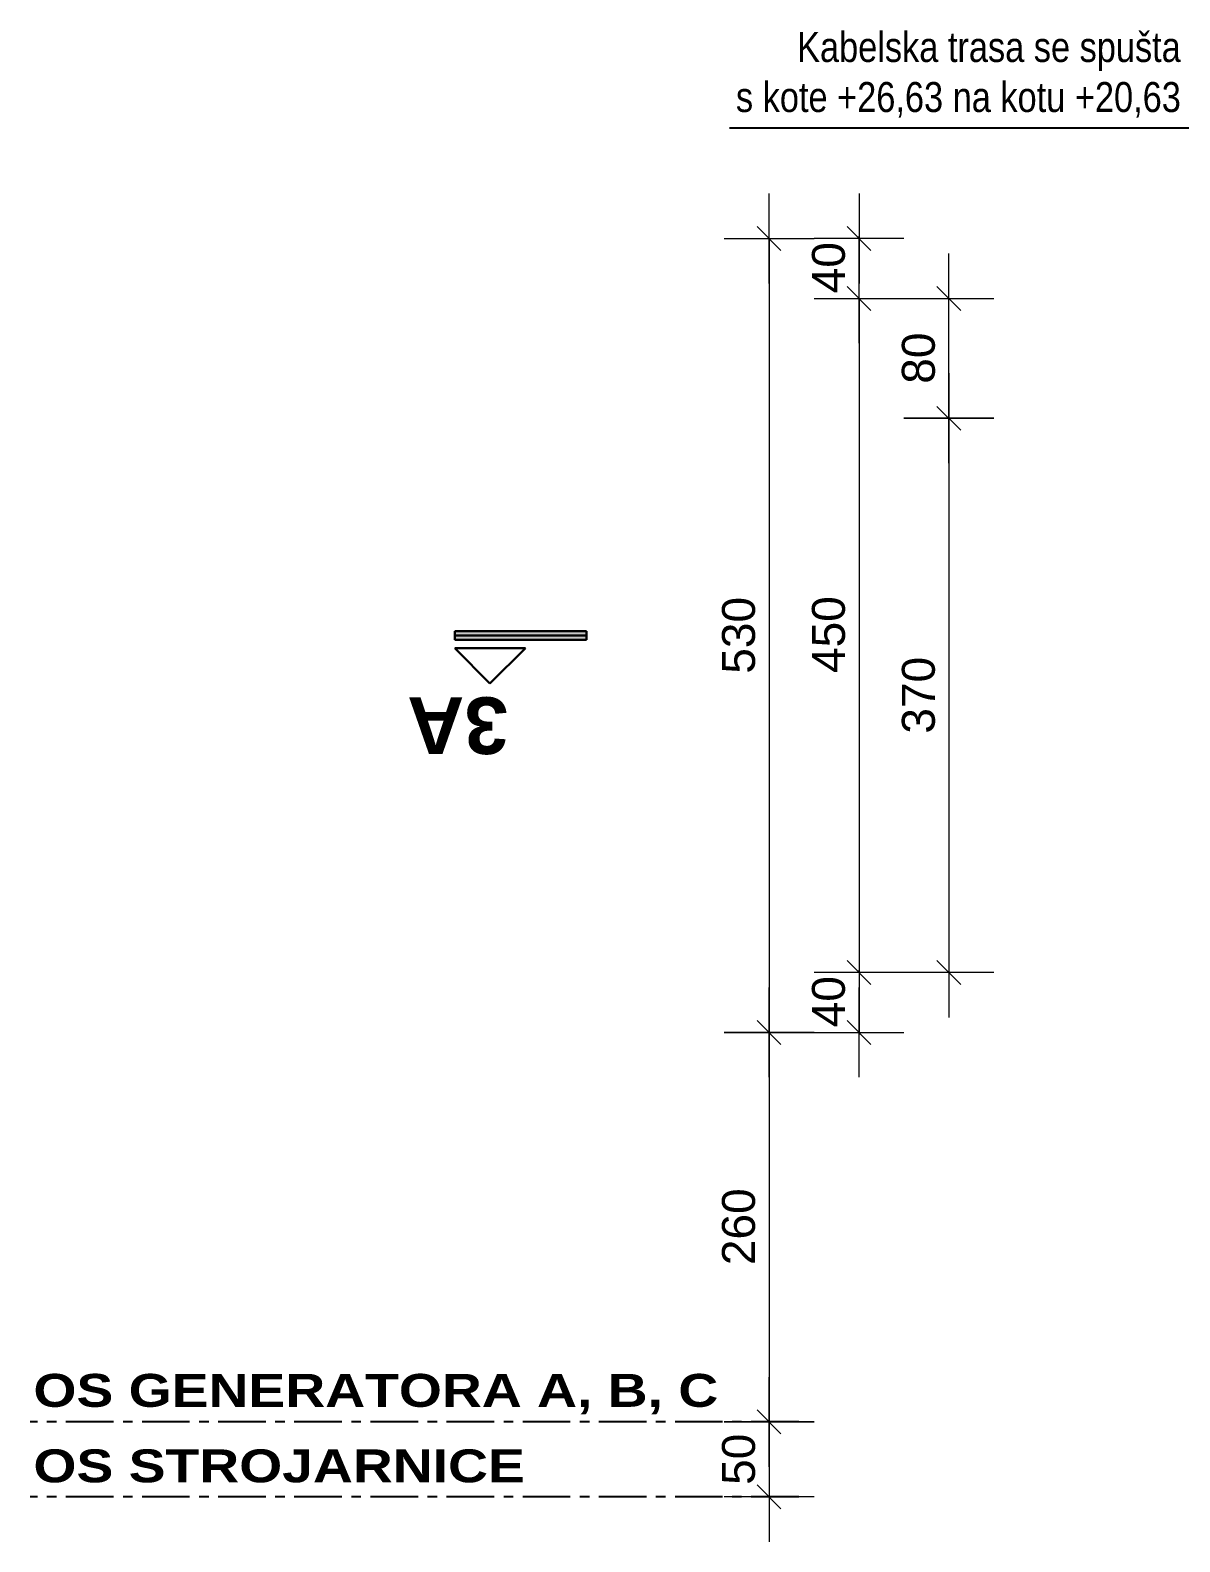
# Model space of a CAD drawing. Header units: millimetres. Extents: x 47998 to 491357, y 29487 to 305355.
# Drawn here: x 47998 to 48765, y 29790 to 30799 of the extents above; entities that cross this region are included whole.
import ezdxf

# ---------------------------------------------------------------- set-up
doc = ezdxf.new("R2010")
doc.units = ezdxf.units.MM
doc.linetypes.add('GP kota 28.53_PBS_arhitektura$0$CENTER', pattern=[50.8, 31.75, -6.35, 6.35, -6.35])
doc.styles.add('GP kota 28.53_PBS_arhitektura$0$KOTE', font='arial.ttf')
doc.styles.add('GP kota 28.53_PBS_arhitektura$0$NASLOV', font='arialbd.ttf', dxfattribs={"width": 1.2})
doc.styles.add('GP kota 28.53_PBS_arhitektura$0$PRESJEK', font='arialbd.ttf', dxfattribs={"width": 0.7, "height": 75})
doc.styles.add('MtXpl_Arial_Narrow', font='ARIALN.TTF')

msp = doc.modelspace()

# ---------------------------------------------------------------- hatches: boundary and pattern name
at = {"linetype": 'Continuous', "lineweight": 30}
for points in [[(48281.8, 30397.9), (48281.8, 30395), (48369.5, 30395), (48369.5, 30397.9)], [(48369.5, 30392), (48369.5, 30395), (48281.8, 30395), (48281.8, 30392)]]:
    msp.add_hatch(color=5, dxfattribs=at).paths.add_polyline_path(points)

# ---------------------------------------------------------------- linework, layer by layer
at = {"color": 1, "linetype": 'Continuous', "lineweight": -3}
msp.add_line((48775.7, 30733.6, 0.4), (48465, 30733.6, 0.4), dxfattribs=at)
at = {"color": 2, "linetype": 'Continuous', "lineweight": 20}
for p, q in [((48491.4, 30630), (48491.4, 30690)), ((48551.4, 30690), (48551.4, 30630)), ((48499.3, 30652), (48483.4, 30667.9)), ((48543.4, 30667.9), (48559.3, 30652)), ((48461.4, 30660), (48521.4, 30660)), ((48491.4, 30659.2), (48491.4, 30130.7)), ((48581.4, 30660), (48521.4, 30660)), ((48551.4, 30660.7), (48551.4, 30661.5)), ((48551.4, 30620), (48551.4, 30660)), ((48551.4, 30590), (48551.4, 30650)), ((48551.4, 30590), (48551.4, 30650)), ((48611.4, 30590), (48611.4, 30650)), ((48559.3, 30612), (48543.4, 30627.9)), ((48559.3, 30612), (48543.4, 30627.9)), ((48619.3, 30612), (48603.4, 30627.9)), ((48521.4, 30620), (48581.4, 30620)), ((48521.4, 30620), (48581.4, 30620)), ((48551.4, 30619.2), (48551.4, 30618.5)), ((48551.4, 30619.2), (48551.4, 30170.7)), ((48581.4, 30620), (48641.4, 30620)), ((48611.4, 30540.7), (48611.4, 30619.2)), ((48611.4, 30510), (48611.4, 30570)), ((48611.4, 30570), (48611.4, 30510)), ((48619.3, 30532), (48603.4, 30547.9)), ((48603.4, 30547.9), (48619.3, 30532)), ((48581.4, 30540), (48641.4, 30540)), ((48641.4, 30540), (48581.4, 30540)), ((48611.4, 30539.2), (48611.4, 30170.7)), ((48551.4, 30200), (48551.4, 30140)), ((48551.4, 30200), (48551.4, 30140)), ((48611.4, 30200), (48611.4, 30140)), ((48543.4, 30177.9), (48559.3, 30162)), ((48543.4, 30177.9), (48559.3, 30162)), ((48551.4, 30170.7), (48551.4, 30171.5)), ((48603.4, 30177.9), (48619.3, 30162)), ((48581.4, 30170), (48521.4, 30170)), ((48581.4, 30170), (48521.4, 30170)), ((48551.4, 30170), (48551.4, 30130)), ((48641.4, 30170), (48581.4, 30170)), ((48491.4, 30160), (48491.4, 30100)), ((48491.4, 30100), (48491.4, 30160)), ((48551.4, 30100), (48551.4, 30160)), ((48483.4, 30137.9), (48499.3, 30122)), ((48499.3, 30122), (48483.4, 30137.9)), ((48559.3, 30122), (48543.4, 30137.9)), ((48521.4, 30130), (48461.4, 30130)), ((48461.4, 30130), (48521.4, 30130)), ((48491.4, 30129.2), (48491.4, 29870.7)), ((48521.4, 30130), (48581.4, 30130)), ((48551.4, 30129.2), (48551.4, 30128.5)), ((48491.4, 29839.9), (48491.4, 29899.9)), ((48491.4, 29899.9), (48491.4, 29839.9)), ((48461.4, 29869.9), (48521.4, 29869.9)), ((48521.4, 29869.9), (48461.4, 29869.9)), ((48499.3, 29862), (48483.4, 29877.9)), ((48483.4, 29877.9), (48499.3, 29862)), ((48491.4, 29869.2), (48491.4, 29820.7)), ((48491.4, 29849.9), (48491.4, 29789.9)), ((48483.4, 29827.9), (48499.3, 29812)), ((48521.4, 29819.9), (48461.4, 29819.9))]:
    msp.add_line(p, q, dxfattribs=at)
at = {"color": 5, "linetype": 'Continuous', "lineweight": 30}
for p, q in [((48281.8, 30392), (48281.8, 30397.9)), ((48369.5, 30397.9), (48281.8, 30397.9)), ((48369.5, 30395), (48281.8, 30395)), ((48369.5, 30392), (48369.5, 30397.9)), ((48305.2, 30362.9), (48281.7, 30386.4)), ((48328.8, 30386.4), (48281.7, 30386.4)), ((48369.5, 30392), (48281.8, 30392)), ((48305.2, 30362.9), (48328.8, 30386.4))]:
    msp.add_line(p, q, dxfattribs=at)
at = {"color": 1, "linetype": 'GP kota 28.53_PBS_arhitektura$0$CENTER', "lineweight": 25}
for p, q in [((48511.2, 29869.9), (47998.5, 29869.9)), ((48511.2, 29819.9), (47998.5, 29819.9))]:
    msp.add_line(p, q, dxfattribs=at)

# ---------------------------------------------------------------- texts
at = {"color": 1, "linetype": 'Continuous', "lineweight": -3, "style": 'MtXpl_Arial_Narrow'}
for s, p in [('Kabelska trasa se spušta', (48510.1, 30777.8, 0.4)), ('s kote +26,63 na kotu +20,63', (48469.3, 30744.4, 0.4))]:
    msp.add_text(s, height=20, dxfattribs=at).set_placement(p)
at = {"color": 2, "linetype": 'Continuous', "lineweight": 20, "style": 'GP kota 28.53_PBS_arhitektura$0$KOTE'}
for s, p in [('40', (48542, 30623.4)), ('80', (48602, 30563)), ('530', (48482, 30369.4)), ('450', (48542, 30369.9)), ('370', (48602, 30329.4)), ('40', (48542, 30133.4)), ('260', (48482, 29974.6)), ('50', (48482, 29827.9))]:
    msp.add_text(s, height=22, rotation=90, dxfattribs=at).set_placement(p)
at = {"color": 1, "linetype": 'Continuous', "lineweight": 20, "style": 'GP kota 28.53_PBS_arhitektura$0$NASLOV', "width": 1.2}
for s, p in [('OS GENERATORA A, B, C', (48000.6, 29880)), ('OS STROJARNICE', (48000.6, 29829.6))]:
    msp.add_text(s, height=22, dxfattribs=at).set_placement(p)
at = {"color": 5, "linetype": 'Continuous', "lineweight": 30, "style": 'GP kota 28.53_PBS_arhitektura$0$PRESJEK', "width": 1}
msp.add_attdef('3A', (48317.4, 30353.6), '', height=37.8, rotation=180, dxfattribs=at)

doc.saveas('drawing.dxf')
